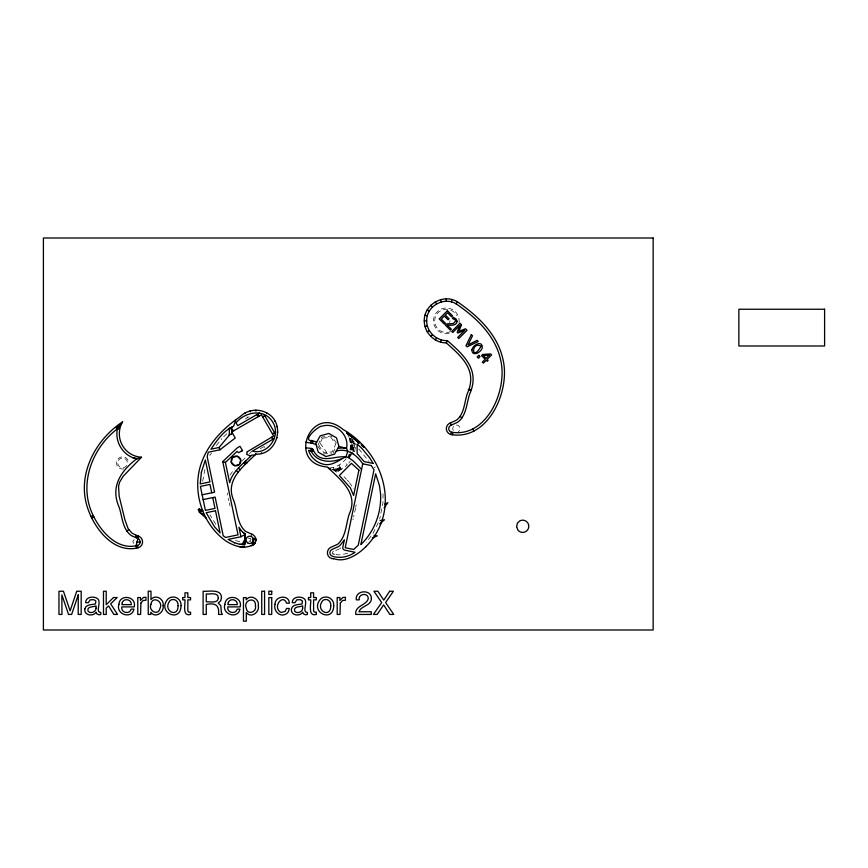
<?xml version="1.0" encoding="UTF-8"?>
<svg xmlns="http://www.w3.org/2000/svg" width="868" height="868" viewBox="0 0 868 868"><rect width="100%" height="100%" fill="white"/><g stroke="black" fill="none" stroke-linecap="round" stroke-linejoin="round"><path stroke-width="0.65" stroke-dasharray="4.34 3.25" d="M383.038 493.849L382.983 502.68L379.717 518.999M202.667 481.306L205.173 467.776M350.064 449.83L350.694 445.002L348.936 436.734M350.184 449.852L350.824 445.002L350.032 438.958L348.003 434.694M350.39 449.895L351.03 445.002L350.227 438.926L351.095 438.383L352.104 445.002L351.442 449.971M350.672 449.884L351.312 445.002L350.509 438.893L348.827 435.367M351.03 449.928L351.67 445.002L350.726 438.557M351.931 450.025L352.592 445.002L351.757 438.72L349.858 438.98L347.884 434.738M352.451 450.08L353.124 445.002L352.408 439.566L354.86 444.297L354.079 451.577M352.864 451.425L353.71 445.002L353.178 440.998L356.075 443.743M353.46 451.501L354.003 442.626L355.858 444.383M354.719 451.664L355.489 445.783L354.947 445.002L350.65 445.002M340.842 468.34L336.524 470.445L337.24 471.725L336.035 471.161L336.524 470.445L337.685 471.27L340.842 468.34L335.243 470.152L336.817 472.149L335.102 471.096L335.243 470.152L340.538 467.809L333.366 470.304M355.815 506.879L356.14 504.84M334.191 554.706L334.299 554.066L333.193 553.925A1.183 1.183 0 0 1 332.9 551.755L339.073 549.053M355.641 507.91L353.656 516.818M352.94 519.693L353.167 518.804M333.019 554.543L333.193 553.925M378.231 522.731L373.056 533.353L366.404 542.283M250.895 540.221A1.183 1.183 0 0 0 250.342 538.898L250.168 538.127M318.1 444.839L321.648 437.005L331.435 436.051L336.437 443.038M333.095 452.988L336.144 446.282M229.933 475.165L234.501 468.904M211.456 453.042L210.089 455.244L209.524 454.951M134.084 539.646L132.771 541.719L133.922 543.889M329.699 467.971C337.099 467.537 343.685 462.828 347.536 456.644M348.827 463.013L350.325 461.06M216.349 445.447L221.958 438.633M249.409 453.693L251.926 451.197M241.988 461.049L245.112 457.957M223.662 436.788L227.308 433.338M332.227 469.859L340.245 467.299L333.985 469.859L333.399 467.494M245.286 418.886L250.418 416.043M260.302 448.658L267.084 444.904M331.554 469.176L338.14 470.825L341.482 469.447L347.33 464.955L343.836 461.461M341.157 468.883L338.14 470.825L341.254 473.917M374.282 467.526L375.334 466.973M347.699 553.415L338.889 554.988L334.299 554.066M248.953 541.198L250.06 541.057A1.183 1.183 0 0 0 250.581 540.753M323.308 453.953L331.869 453.118M235.553 540.547L240.154 541.86M248.194 538.008L249.919 538.724M358.82 448.94L369.063 461.494M344.053 476.727L346.538 479.331M347.276 480.145L348.752 481.773M333.985 469.859L335.102 471.096M349.392 482.554L353.797 488.814M320.162 443.244L326.715 452.391M317.59 445.957L321.887 451.957M215.72 524.196L209.915 514.778M339.008 465.161L341.482 469.447M247 416.759L247.326 417.324M264.425 446.944L264.751 447.508M333.084 550.996L333.323 551.581M250.06 541.057L250.223 541.675M229.336 502.952L230.074 505.935M228.273 498.351L228.827 500.749M227.275 492.991L227.6 495.042M456.449 425.016A3.678 3.678 0 0 1 458.282 431.873M453.259 430.528A3.678 3.678 0 0 1 453.845 426.101M449.071 333.421A12.857 12.857 0 0 1 433.468 321.388A12.857 12.857 0 0 1 448.018 308.118A12.857 12.857 0 0 1 458.564 324.751M449.982 320.726A3.678 3.678 0 0 1 449.559 322.581M450.742 331.619A11.631 11.631 0 0 1 435.682 325.598A11.631 11.631 0 0 1 441.269 310.375A11.631 11.631 0 0 1 456.644 315.507M340.831 547.925A14.311 14.311 0 0 1 339.67 548.706M126.782 465.465A4.904 4.904 0 0 1 118.515 465.671A4.904 4.904 0 0 1 121.824 458.098A4.904 4.904 0 0 1 127.292 464.293M123.82 468.937A6.119 6.119 0 0 1 116.496 463.642A6.119 6.119 0 0 1 122.421 456.818A6.119 6.119 0 0 1 128.703 463.306M322.473 438.156L319.001 445.826L323.894 452.662L332.27 451.837L335.742 444.177L330.849 437.342L322.473 438.156"/><path stroke-width="1.3" d="M234.653 542.826L239.742 544.29L244.526 544.583L244.852 533.755A11.892 11.892 0 0 1 243.42 532.735L242.953 532.334M243.409 532.724L244.928 533.733L244.526 544.583M253.217 538.789L255.669 538.334L255.876 539.918L255.051 542.977L253.597 544.616L252.056 542.684L253.391 540.211L253.076 538.334M231.94 426.926L231.506 433.87M239.742 544.29L244.602 544.572L244.798 538.29M274.245 438.503L252.414 451.1C267.854 455.385 281.297 435.66 272.823 422.347C264.751 408.079 245.188 411.616 236.02 422.825L237.691 425.656L259.543 413.038M251.243 545.462L251.34 545.831A6.119 6.119 0 0 0 252.816 534.612L246.121 531.661A9.483 9.483 0 0 1 244.982 530.847C236.942 523.209 237.333 510.72 233.861 500.825C224.487 480.395 243.007 466.68 255.876 454.181C277.543 455.157 286.147 423.031 266.899 413.038C258.425 408.21 247.217 409.696 240.284 416.542C223.608 427.957 208.656 443.103 201.593 462.394C191.915 488.955 200.888 520.757 222.718 538.616C231.007 545.375 245.329 551.05 254.66 543.487L252.707 541.99M424.268 320.856C423.779 304.57 443.472 293.2 457.338 301.771C478.094 315.941 498.069 334.842 503.212 360.491C510.178 391.403 488.076 441.009 450.85 434.553A6.119 6.119 0 0 1 449.374 423.334L456.069 420.383A9.483 9.483 0 0 0 457.208 419.569C464.488 413.081 464.347 402.112 467.364 393.464C477.671 370.593 462.373 357.16 446.315 342.903C434.51 342.979 424.192 332.661 424.268 320.856L426.676 320.856C426.242 306.35 443.787 296.216 456.134 303.854C476.326 317.655 495.845 336.003 500.869 360.969C507.433 390.242 486.905 437.993 451.479 432.231A3.711 3.711 0 0 1 450.579 425.428L457.306 422.423A11.837 11.837 0 0 0 458.727 421.414C466.539 414.676 466.604 403.197 469.675 394.05C480.329 370.104 464.315 355.5 447.421 340.647C436.539 340.983 426.579 331.869 426.676 320.856M118.558 429.063L119.947 425.092L116.594 428.64L117.354 428.835A25.921 25.921 0 0 0 132.793 457.718L137.144 458.456C120.977 470.814 109.921 486.72 119.176 507.324C122.247 516.482 122.323 527.972 130.146 534.721A11.892 11.892 0 0 0 131.578 535.73L138.305 538.735A3.656 3.656 0 0 1 140.128 541.903L140.008 542.847A3.656 3.656 0 0 1 137.426 545.429C117.451 550.735 101.035 531.737 93.234 515.592C78.228 485.592 91.379 448.799 117.006 429.128L122.616 421.837A23.469 23.469 0 0 0 141.527 457.241L123.169 476.239L119.6 482.196L118.547 486.221L119.155 496.149L124.873 519.606L128.063 528.525L131.708 532.833A9.483 9.483 0 0 0 132.847 533.646L139.542 536.598A6.119 6.119 0 0 1 138.066 547.816C113.86 553.751 94.905 529.209 87.928 508.887C76.167 476 94.753 440.065 122.616 421.837M365.797 546.71C357.779 554.858 344.737 563.039 333.562 558.536M452.434 434.759L452.825 432.405M362.737 463.794L345.214 547.719L353.645 549.477L358.245 545.223L374.01 469.772L371.265 465.574L362.737 463.794C356.965 455.168 347.189 447.704 336.241 451.132M333.496 558.905L332.01 558.33M440.608 342.155L441.226 339.833M451.393 301.89L452.022 299.569M450.85 434.553L451.479 432.231M137.415 538.366L138.066 535.99M361.576 469.382L353.211 460.919L348.318 457.447L349.337 454.376L350.596 455.082M235.89 419.852L233.59 426.231C223.618 430.528 216.967 440.434 210.978 449.168L219.072 447.476L229.261 435.172L232.505 433.295M136.515 536.131L136.102 537.151L137.589 537.759L135.571 536.294L136.515 536.131L135.571 536.294M138.533 536.174L136.081 545.603L136.482 548.023M251.416 535.133L251.796 534.2M446.315 342.903L447.421 340.647M244.841 533.907L244.602 544.572L242.15 544.42L244.526 540.026M117.983 428.955L119.947 425.092L116.214 428.195M349.066 457.848L351.8 452.933L350.531 452.228M338.911 446.412L334.527 454.159L325.956 456.535L318.209 452.163L315.865 443.537L320.216 435.844L328.788 433.457L336.534 437.841L338.911 446.412L346.506 448.376L347.818 451.186L346.006 456.633C338.563 460.344 331.359 466.886 322.31 463.913C315.811 462.026 310.484 456.883 308.585 450.362C309.409 450.384 310.223 450.535 310.961 450.893C316.896 462.394 329.992 463.089 341.005 458.998M331.912 558.699A6.119 6.119 0 0 1 330.437 547.48L337.12 544.518A9.483 9.483 0 0 0 338.27 543.715C346.299 536.077 345.909 523.588 349.381 513.693C358.766 493.263 340.234 479.548 327.377 467.049C285.984 463.469 311.167 402.676 342.958 429.41C384.524 453.042 401.754 510.872 365.645 546.883M266.563 413.613L266.899 413.038M435.291 339.952L436.495 337.869M456.134 303.854L457.338 301.771M312.404 448.973C308.563 452.836 315.388 451.599 312.404 448.973A4.687 4.687 0 0 0 311.145 448.322L305.699 447.855M384.101 507.91L387.887 502.68L384.752 504.102M254.801 455.255L251.828 455.006C243.745 463.425 232.765 470.825 229.64 482.651L225.409 462.416L237.127 451.371L238.624 452.705L242.487 450.59L239.991 446.271L237.333 447.812L222.729 461.57L238.038 534.851L225.539 537.466L223.206 535.751L215.134 497.093L203.145 499.599M353.851 438.872L354.545 438.134M430.723 336.448L432.427 334.744M137.48 458.705L141.527 457.241M242.205 450.742L241.022 451.393M379.652 523.957L384.491 519.769L380.075 520.648M202.146 494.803L214.591 492.199L207.181 456.731L208.266 452.239L219.919 449.798L235.239 438.025L231.723 431.939L261.42 414.796L273.67 436.007L246.751 452.076A2.984 2.984 0 0 1 246.696 454.355L250.657 456.069M126.75 531.151L128.757 529.719M137.611 535.806L136.33 536.587L137.741 537.173M262.646 416.911L264.762 415.685M427.219 331.88L429.302 330.675M274.397 421.447L274.972 421.11M272.443 433.881L274.559 432.655M91.769 518.044L93.928 516.883M240.924 536.739L244.906 534.645L244.928 533.733M91.01 516.623L93.234 515.592M372.415 537.976L377.265 535.871L374.032 535.382M204.284 514.637L199.325 512.131L202.743 510.775L199.401 508.995L198.262 509.44L199.325 512.131L206.193 518.207M198.371 509.711L199.51 509.266L202.743 510.775L202.005 510.384M137.654 458.521L136.395 458.879L132.793 457.718M425.016 326.563L427.349 325.945M276.534 426.6L277.174 426.427M305.699 442.148C307.424 442.637 315.54 444.21 312.176 440.618C300.99 441.269 318.556 425.494 322.31 426.09C335.406 422.163 349.598 434.955 346.506 448.376L343.196 448.04A30.282 30.282 0 0 0 337.793 448.398M471.009 389.548L468.319 389.548L470.651 390.101M277.261 432.134L277.923 432.134M136.829 542.023L140.128 542.023M311.156 440.445C312.968 440.022 312.285 443.787 310.755 442.854M239.329 546.721L244.689 547.046M253.369 539.733L255.876 539.918M312.48 440.716L316.668 442.116M425.016 315.149L427.349 315.778M276.534 437.667L277.174 437.841M312.035 443.049L316.191 444.731M222.729 461.57L225.409 462.416M328.473 468.134L330.643 468.872M137.263 536.012L137.979 536.305M136.851 536.272L137.871 536.684M348.318 457.447C335.883 453.856 320.628 466.409 313.001 449.515M234.675 542.847L228.165 539.397L240.935 536.75L238.95 527.223L241.185 530.511M427.219 309.833L429.302 311.037M233.839 430.712L229.391 427.989L229.261 435.172M351.8 452.933L353.037 453.725M460.159 416.466L462.123 417.855M350.238 435.703L352.169 437.157M236.356 470.51L238.212 472.105M311.981 450.21L312.903 451.013M238.505 468.134L240.295 469.805M242.975 532.344L241.174 530.489M359.2 442.778L347.048 432.698L347.493 433.631M361.11 444.59L363.963 447.291L361.923 445.642M359.059 442.93L347.667 433.544M355.045 439.512L358.853 443.114M430.723 305.276L432.427 306.968M243.724 462.774L245.46 464.51L245.286 461.233L247.011 462.969M348.307 434.25L346.614 432.166L347.536 433.36M472.767 429.063L473.982 431.136M435.291 301.771L436.495 303.854M264.1 414.535L275.232 433.816M258.067 413.895L259.293 416.011M271.543 437.233L272.769 439.349M256.895 414.568L258.122 416.694M244.852 413.038L245.177 413.613M219.919 449.798L219.072 447.476M255.572 453.563L255.876 454.181M346.723 432.297L347.384 433.685M450.384 422.922L451.306 425.125M199.401 508.995L200.465 511.675M440.608 299.569L441.226 301.89M250.168 410.835L250.429 411.823M261.409 452.792L261.583 453.432M137.426 545.429L138.066 547.816M211.738 492.796L209.98 484.409L200.389 486.406L205.401 510.384L214.993 508.388L212.736 497.592M446.315 298.809L446.315 301.218M255.876 410.087L255.876 411.106M312.523 449.103A1.226 1.226 0 0 0 310.961 450.893A2.279 2.279 0 0 0 310.343 450.633M311.417 442.93A1.226 1.226 0 0 1 311.851 440.597M380.585 494.174C381.54 512.728 374.358 531.683 360.882 544.551L375.66 473.809L379.457 485.613L380.585 494.174M78.261 594.884L78.196 614.435L81.18 614.435L81.18 591.249L76.72 591.249L70.113 610.855L63.451 591.249L58.959 591.249L58.959 614.435L61.953 614.435L61.878 594.884L68.539 614.435L71.643 614.435L78.261 594.884M481.035 346.245C471.378 363.366 470.923 340.506 481.035 346.245M516.59 526.648L517.99 530.229A6.119 6.119 0 0 0 526.333 531.205A6.119 6.119 0 0 0 527.798 522.927A6.119 6.119 0 0 0 519.617 520.984L517.371 523.23L516.59 526.648M255.442 605.886C257.134 612.146 247.174 615.466 246.338 608.392C242.628 599.842 256.364 595.969 255.442 605.886M150.923 604.269C147.983 610.833 158.377 616.237 159.929 608.511C163.857 601.09 152.117 595.578 150.923 604.269M163.119 605.658C164.443 612.374 155.274 618.721 150.848 612.276L150.848 614.435L148.233 614.435L148.233 591.173L150.989 591.173L150.989 599.582C155.307 593.842 164.453 598.963 163.119 605.658M181.021 605.625C180.902 623.311 156.945 612.591 167.437 599.571A6.977 6.977 0 0 1 171.517 597.206C176.605 595.925 181.596 600.45 181.021 605.625M275.004 604.345C273.17 610.692 279.735 617.615 285.952 614.056A5.794 5.794 0 0 0 288.501 611.365L289.337 608.457L286.57 608.457L285.149 611.408L281.265 612.385A3.483 3.483 0 0 1 278.964 610.757C273.724 605.018 283.424 593.951 286.57 603.217L289.337 603.217C289.218 594.168 274.722 595.849 275.004 604.345M333.724 605.625C333.605 623.311 309.648 612.591 320.14 599.571A6.977 6.977 0 0 1 324.22 597.206C329.308 595.925 334.299 600.45 333.724 605.625M118.905 604.367C115.487 614.338 131.752 619.687 133.965 609.13L131.177 609.13C129.799 614.761 120.663 612.884 121.813 606.895L134.204 606.895C136.916 596.142 119.567 593.582 118.905 604.367M224.899 604.367C221.481 614.338 237.745 619.687 239.959 609.13L237.159 609.13C235.792 614.761 226.646 612.884 227.807 606.895L240.186 606.895C242.91 596.142 225.561 593.582 224.899 604.367M258.339 605.614C259.825 612.276 250.993 618.689 246.295 612.537L246.295 621.173L243.463 621.173L243.463 597.607L246.219 597.607L246.219 599.853C250.331 593.799 259.586 598.92 258.339 605.614M218.302 597.802C218.367 603.803 209.763 601.459 206.258 601.871L206.258 593.951C209.752 594.493 218.15 591.813 218.302 597.802M457.197 321.355C456.698 325.945 450.601 325.294 447.291 325.153L451.349 329.2L450.394 330.144L445.317 325.066L446.467 323.905L453.378 323.536L455.646 321.149C456.026 318.632 450.156 319.261 453.4 317.319L456.004 318.936L457.197 321.355M84.88 608.891C83.567 615.401 93.115 616.964 96.196 612.19L96.684 613.752L98.822 614.794L100.775 614.511L100.775 612.417C95.068 612.493 101.534 602.208 97.856 598.909C94.156 595.73 85.455 596.609 85.661 602.696L88.308 602.696L90.239 599.821L93.842 599.69L95.881 601.036L95.458 603.922C91.932 604.866 85.834 604.161 84.88 608.891M291.474 608.891C290.162 615.401 299.71 616.964 302.802 612.19L303.29 613.752L305.417 614.794L307.37 614.511L307.37 612.417C301.673 612.493 308.129 602.208 304.462 598.909C300.762 595.73 292.049 596.609 292.256 602.696L294.903 602.696L296.845 599.821L300.447 599.69L302.476 601.036L302.053 603.922C298.538 604.866 292.429 604.161 291.474 608.891M371.396 598.529C371.363 605.907 361.034 605.604 358.951 611.756L371.287 611.756L371.287 614.435L355.771 614.435C354.578 605.43 366.48 605.614 368.26 598.649C368.368 592.236 357.898 593.647 359.222 599.853L356.325 599.853C354.741 590.012 371.569 588.851 371.396 598.529M178.059 605.712C178.32 618.504 162.815 611.007 169.379 601.513A3.863 3.863 0 0 1 171.951 599.647C175.651 598.595 178.537 602.208 178.059 605.712M330.762 605.712C331.023 618.504 315.518 611.007 322.082 601.513A3.863 3.863 0 0 1 324.654 599.647C328.354 598.595 331.24 602.208 330.762 605.712M221.492 597.499L220.635 600.906L218.226 603.043L220.797 605.669L221.362 612.493L222.371 614.435L218.519 614.435C219.55 605.376 215.405 602.446 206.258 604.497L206.258 614.435L203.123 614.435L203.123 591.249C208.602 591.781 221.156 588.45 221.492 597.499M471.899 349.88C472.018 357.453 481.61 352.267 482.337 347.417C482.25 339.822 472.626 345.019 471.899 349.88M96.055 608.121C96.283 611.994 90.153 614.284 87.983 611.039C86.681 606.016 93.332 607.34 96.055 605.831L96.055 608.121M302.661 608.121C302.889 611.994 296.758 614.284 294.577 611.039C293.276 606.016 299.927 607.34 302.661 605.831L302.661 608.121M201.387 472.257L200.226 483.943L209.937 481.914L205.347 459.942L201.387 472.257M140.898 603.021L140.605 614.435L137.773 614.435L137.773 597.531L140.464 597.531L140.464 600.45L143.48 597.455L145.987 597.238L145.987 600.233L143.166 600.493L140.898 603.021M340.31 603.021L340.028 614.435L337.185 614.435L337.185 597.531L339.887 597.531L339.887 600.45L342.903 597.455L345.41 597.238L345.41 600.233L342.578 600.493L340.31 603.021M122.279 602.652L121.889 604.638L131.285 604.638C131.838 599.387 123.918 597.705 122.279 602.652M228.273 602.652L227.883 604.638L237.268 604.638C237.832 599.387 229.901 597.705 228.273 602.652M344.303 540.091L342.817 547.22A2.452 2.452 0 0 0 344.704 550.117L355.066 552.276C348.556 556.855 340.234 558.656 332.553 556.312A3.656 3.656 0 0 1 331.674 549.618L338.401 546.612A11.892 11.892 0 0 0 339.822 545.603L344.303 540.091M358.918 470.13L353.612 495.519L350.325 487.805L339.377 475.501L351.421 463.338L358.918 470.13M232.526 457.512L231.257 462.243L234.718 465.704L239.449 464.434L240.718 459.704L237.257 456.243L232.526 457.512M461.461 324.73L458.933 331.381L465.498 328.777L467.027 330.296L458.792 338.531L457.696 337.435L464.792 330.339L457.816 333.03L457.154 332.357L459.845 325.402L452.76 332.498L451.729 331.478L459.964 323.243L461.461 324.73M471.357 334.625L465.953 345.692L467.136 346.874L478.203 341.471L477.085 340.354L467.971 344.911L472.528 335.797L471.357 334.625M389.645 591.249L383.775 600.124L377.851 591.249L373.924 591.249L381.703 602.555L373.403 614.435L377.189 614.435L383.613 604.898L389.862 614.435L393.768 614.435L385.609 602.555L393.388 591.249L389.645 591.249M447.432 310.701L439.197 318.936L444.34 324.089L445.317 323.113L441.259 319.066L444.318 316.006L448.094 319.782L449.071 318.806L445.295 315.03L447.552 312.773L451.61 316.831L452.575 315.854L447.432 310.701M478.735 355.327L477.15 356.9L478.474 358.224L480.047 356.65L478.735 355.327M482.695 354.448L481.534 355.609L485.169 359.254L482.337 362.086L483.4 363.139L486.232 360.307L487.208 361.294L488.098 360.404L487.111 359.428L491.635 354.904L490.615 353.894L482.695 354.448M489.27 355.142L486.058 358.365L483.281 355.587L489.27 355.142M113.513 597.531L106.222 604.714L106.222 591.249L103.487 591.249L103.487 614.435L106.222 614.435L106.222 608.088L108.608 605.918L113.871 614.435L117.505 614.435L110.67 603.857L117.137 597.531L113.513 597.531M215.492 510.785L206.161 512.728L214.472 526.692L220.125 532.963L215.492 510.785M190.548 614.435C181.922 616.931 185.405 604.15 184.971 599.853L182.681 599.853L182.681 597.531L184.971 597.531L184.971 592.811L187.846 592.811L187.846 597.531L190.548 597.531L190.548 599.853L187.846 599.853L187.846 610.888L188.443 612.07L190.548 612.19L190.548 614.435M316.288 614.435C307.673 616.931 311.145 604.15 310.722 599.853L308.433 599.853L308.433 597.531L310.722 597.531L310.722 592.811L313.598 592.811L313.598 597.531L316.288 597.531L316.288 599.853L313.598 599.853L313.598 610.888L314.194 612.07L316.288 612.19L316.288 614.435M653.148 238.006L43.4 238.006L43.4 629.994L653.148 629.994L653.148 238.006M824.6 309.247L738.863 309.247L738.863 345.985L824.6 345.985L824.6 309.247M264.577 591.249L261.735 591.249L261.735 614.435L264.577 614.435L264.577 591.249M271.727 591.249L268.83 591.249L268.83 594.471L271.727 594.471L271.727 591.249M271.727 597.607L268.83 597.607L268.83 614.435L271.727 614.435L271.727 597.607M373.164 463.469L364.083 461.57L357.128 453.465L357.128 443.96L362.281 448.843L369.692 457.859L373.164 463.469M233.535 465.215A4.904 4.904 0 0 0 240.892 460.973A4.904 4.904 0 0 0 233.535 456.731A4.904 4.904 0 0 0 233.535 465.215M247.586 542.815A3.678 3.678 0 0 0 253.391 540.211A3.678 3.678 0 0 0 248.226 536.489A3.678 3.678 0 0 0 247.586 542.815"/></g></svg>
